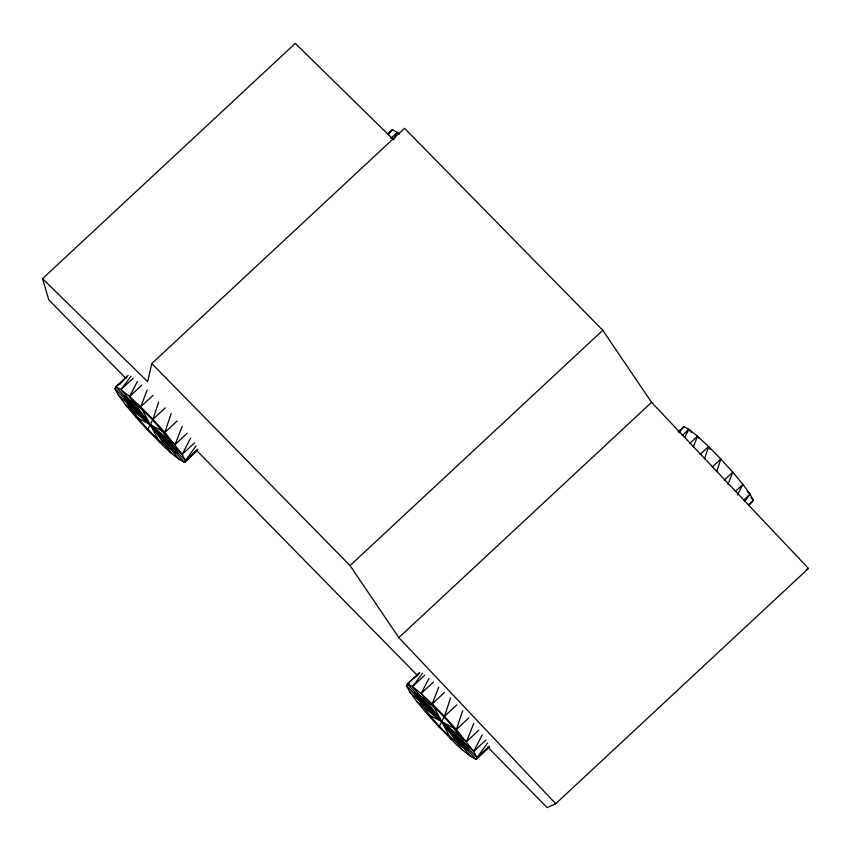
<?xml version="1.0" encoding="UTF-8"?>
<svg xmlns="http://www.w3.org/2000/svg" width="851" height="851" viewBox="0 0 851 851"><rect width="100%" height="100%" fill="white"/><g stroke="black" fill="none" stroke-linecap="round" stroke-linejoin="round"><path stroke-width="1.28" d="M487.644 746.997L547.14 807.61L555.714 803.716L808.45 568.436L651.568 402.353L602.774 330.294L404.533 128.299L151.797 363.579L147.617 381.652L42.55 278.66L295.286 43.39L393.726 139.883M196.836 450.945L184.539 462.401C169.966 454.562 159.254 441.254 147.489 429.925L152.946 419.32L158.648 402.066M489.304 747.104L476.049 759.432C461.487 751.603 450.775 738.296 439.01 726.967L444.456 716.351L450.573 697.873M704.522 458.902L708.596 446.584L697.501 436.244L688.885 429.298L683.8 426.585L678.13 431.872M128.193 375.397L115.896 386.843L184.539 462.401L185.486 460.561L182.178 454.381L164.86 432.436L171.147 413.618M419.713 672.428L407.416 683.885L476.049 759.432L476.996 757.592L473.699 751.412L456.381 729.477L462.667 710.649M716.659 471.603L720.85 459.061L708.596 446.584L700.086 454.508M159.733 442.403L140.692 406.842L147.202 390.066M451.253 739.445L432.212 703.873L438.722 687.097M693.32 447.03L697.501 436.244L698.948 438.212M126.756 377.195L115.896 386.843L114.949 388.694L118.257 394.864L125.416 404.629L175.008 444.616L182.242 426.298M419.256 673.354L407.416 683.885L406.47 685.725L409.778 691.906L416.937 701.671L466.529 741.647L473.762 723.329M727.945 484.389L732.764 472.177L720.85 459.061L712.33 466.986M391.332 131.394L392.279 129.554L399.279 133.809M724.254 480.102L732.764 472.177L742.923 484.357L750.082 494.123L753.39 500.292L748.657 505.664M720.286 460.136L720.85 459.061M170.838 452.743L129.597 396.502L137.415 381.439M118.257 394.864L182.178 454.381L190.73 437.903M393.758 139.213L397.374 132.267L399.055 134.288M462.359 749.774L421.117 693.544L428.936 678.481M409.778 691.906L473.699 751.412L482.24 734.934M684.672 437.414L688.885 429.298L691.416 432.329M737.423 494.952L742.923 484.357L735.349 491.399M114.949 388.694L185.486 460.561L196.028 445.935M409.31 683.087L406.47 685.725L476.996 757.592L487.549 742.976M744.806 501.43L750.082 494.123L747.189 491.431M179.444 459.689L120.98 389.567L131.043 376.163M388.418 134.703L392.279 129.554L387.556 133.958M470.965 756.72L412.501 686.597L422.553 673.205M679.162 432.765L683.8 426.585M184.539 462.401L196.836 450.466M476.049 759.432L489.304 746.582M748.657 504.888L753.39 500.292L750.827 497.686M119.683 384.29L122.523 381.642M115.896 386.843L120.98 389.567L133.277 378.11M390.747 138.426L397.374 132.267M120.98 389.567L129.597 396.502L141.894 385.056M129.597 396.502L140.692 406.842L152.989 395.385M140.692 406.842L152.946 419.32L165.243 407.874M125.416 404.629L135.575 416.809L164.86 432.436L177.157 420.99M175.008 444.616L187.316 433.17M182.178 454.381L194.475 442.935M185.486 460.561L197.783 449.105M555.714 803.716L398.842 637.633L350.038 565.575L602.774 330.294M398.842 637.633L651.568 402.353M415.926 676.917L417.82 675.151M407.416 683.885L412.501 686.597L424.798 675.151M682.268 435.467L688.885 429.298M412.501 686.597L421.117 693.544L433.414 682.087M689.927 443.286L697.501 436.244M421.117 693.544L432.212 703.873L444.509 692.427M432.212 703.873L444.456 716.351L456.764 704.905M416.937 701.671L427.085 713.84L456.381 729.477L468.678 718.021M466.529 741.647L478.826 730.201M473.699 751.412L485.995 739.966M743.455 500.282L750.082 494.123M476.996 757.592L489.304 746.146M748.657 504.696L753.39 500.292M806.301 569.415L808.45 568.436M151.797 363.579L350.038 565.575M125.842 378.344L48.773 299.818L42.55 278.66M196.485 450.328L417.001 675.013M444.456 716.351L456.381 729.477M427.085 713.84L439.01 726.967M152.946 419.32L164.86 432.436M135.575 416.809L147.489 429.925M708.596 446.584L710.064 449.307M123.703 395.843L123.438 397.268C137.096 418.841 155.01 439.946 176.721 453.402L176.997 451.977C163.339 430.404 145.425 409.299 123.703 395.843M415.224 692.874L414.958 694.299C428.617 715.882 446.53 736.987 468.241 750.444L468.518 749.018C454.849 727.435 436.946 706.33 415.224 692.874"/></g></svg>
